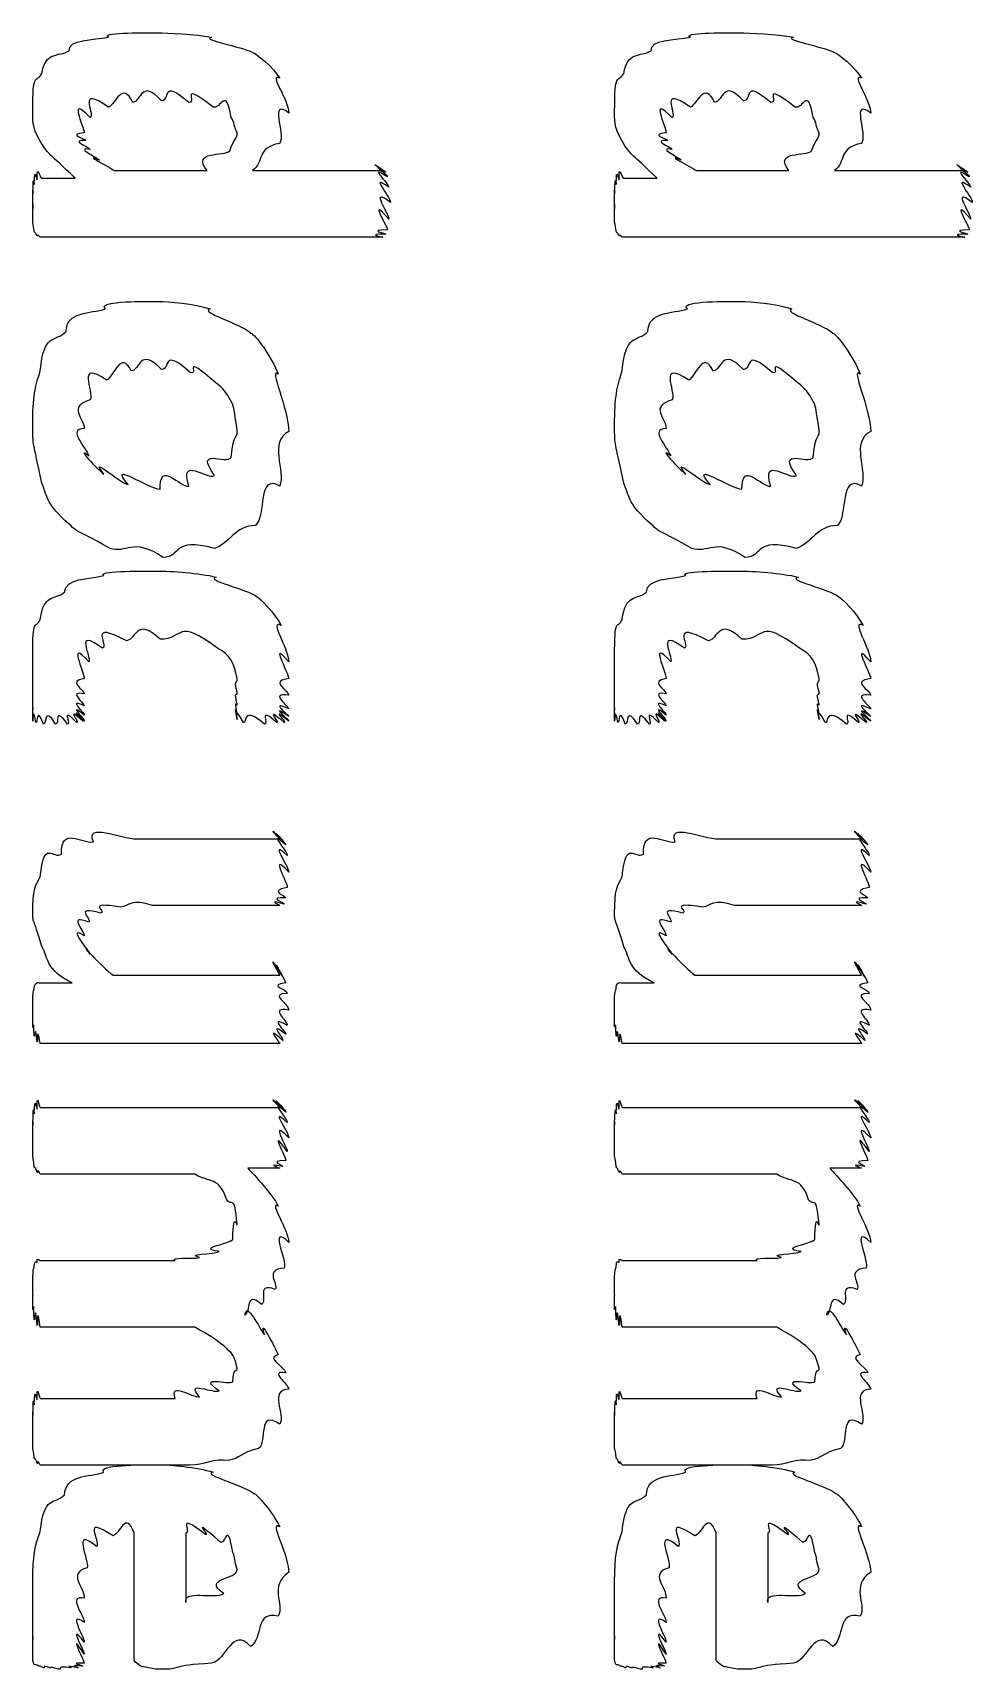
# Model space of a CAD drawing. Header units: millimetres. Extents: x 0 to 33.1, y 1.5 to 45.3.
# Drawn here: x 0.4645 to 0.599, y 6.0146 to 6.249 of the extents above; entities that cross this region are included whole.
import ezdxf

# ---------------------------------------------------------------- set-up
doc = ezdxf.new("R2010")
doc.units = ezdxf.units.MM
doc.header["$MEASUREMENT"] = 0
doc.layers.get('0').update_dxf_attribs({"linetype": 'CONTINUOUS'})

msp = doc.modelspace()

# ---------------------------------------------------------------- linework, layer by layer
at = {"color": 11, "linetype": 'Continuous'}
for p, q in [((0.465767, 6.22814), (0.47054, 6.22814)), ((0.476183, 6.22922), (0.489421, 6.22922)), ((0.495931, 6.22922), (0.514594, 6.22922)), ((0.5491, 6.22814), (0.553874, 6.22814)), ((0.559517, 6.22922), (0.572754, 6.22922)), ((0.579264, 6.22922), (0.597928, 6.22922)), ((0.514594, 6.21967), (0.465549, 6.21967)), ((0.597928, 6.21967), (0.548882, 6.21967)), ((0.482693, 6.1836), (0.482693, 6.1836)), ((0.566026, 6.1836), (0.566026, 6.1836)), ((0.483128, 6.17383), (0.483128, 6.17383)), ((0.566461, 6.17383), (0.566461, 6.17383)), ((0.467719, 6.14996), (0.467719, 6.14996)), ((0.551053, 6.14996), (0.551053, 6.14996)), ((0.479438, 6.13351), (0.499838, 6.13351)), ((0.562771, 6.13351), (0.583171, 6.13351)), ((0.499838, 6.12397), (0.481608, 6.12397)), ((0.583171, 6.12397), (0.564942, 6.12397)), ((0.465549, 6.1129), (0.470107, 6.1129)), ((0.475965, 6.11399), (0.499838, 6.11399)), ((0.548882, 6.1129), (0.55344, 6.1129)), ((0.559299, 6.11399), (0.583171, 6.11399)), ((0.499838, 6.10422), (0.465549, 6.10422)), ((0.583171, 6.10422), (0.548882, 6.10422)), ((0.465549, 6.09506), (0.499838, 6.09506)), ((0.548882, 6.09506), (0.583171, 6.09506)), ((0.487685, 6.0855), (0.465549, 6.0855)), ((0.499838, 6.08637), (0.495281, 6.08637)), ((0.571018, 6.0855), (0.548882, 6.0855)), ((0.583171, 6.08637), (0.578614, 6.08637)), ((0.465549, 6.07314), (0.484864, 6.07314)), ((0.548882, 6.07314), (0.568197, 6.07314)), ((0.487685, 6.06358), (0.465549, 6.06358)), ((0.571018, 6.06358), (0.548882, 6.06358)), ((0.465549, 6.05339), (0.484864, 6.05339)), ((0.548882, 6.05339), (0.568197, 6.05339)), ((0.487033, 6.04383), (0.465549, 6.04383)), ((0.570367, 6.04383), (0.548882, 6.04383)), ((0.479004, 6.01654), (0.479004, 6.03413)), ((0.486382, 6.03413), (0.486382, 6.02414)), ((0.562338, 6.01654), (0.562338, 6.03413)), ((0.569715, 6.03413), (0.569715, 6.02414)), ((0.483344, 6.0146), (0.482042, 6.0146)), ((0.566678, 6.0146), (0.565375, 6.0146))]:
    msp.add_line(p, q, dxfattribs=at)
for points in [[(0.469672, 6.24636), (0.46951, 6.2481), (0.473144, 6.24789), (0.475315, 6.24832)], [(0.475315, 6.24832), (0.474012, 6.24897), (0.479926, 6.24897), (0.48226, 6.24897)], [(0.48226, 6.24897), (0.483832, 6.24897), (0.487739, 6.24875), (0.490072, 6.24832)], [(0.490072, 6.24832), (0.488444, 6.24799), (0.494303, 6.24701), (0.495931, 6.24615)], [(0.553006, 6.24636), (0.552843, 6.2481), (0.556478, 6.24789), (0.558649, 6.24832)], [(0.558649, 6.24832), (0.557346, 6.24897), (0.56326, 6.24897), (0.565593, 6.24897)], [(0.565593, 6.24897), (0.567165, 6.24897), (0.571072, 6.24875), (0.573406, 6.24832)], [(0.573406, 6.24832), (0.571778, 6.24799), (0.577636, 6.24701), (0.579264, 6.24615)], [(0.465767, 6.24311), (0.466308, 6.24636), (0.468044, 6.2455), (0.469672, 6.24636)], [(0.495931, 6.24615), (0.496419, 6.2461), (0.498969, 6.24393), (0.499838, 6.24246)], [(0.5491, 6.24311), (0.549642, 6.24636), (0.551378, 6.2455), (0.553006, 6.24636)], [(0.579264, 6.24615), (0.579753, 6.2461), (0.582303, 6.24393), (0.583171, 6.24246)], [(0.464464, 6.23768), (0.464464, 6.24365), (0.464899, 6.24169), (0.465767, 6.24311)], [(0.547797, 6.23768), (0.547797, 6.24365), (0.548232, 6.24169), (0.5491, 6.24311)], [(0.475315, 6.23833), (0.470649, 6.24149), (0.473415, 6.23742), (0.472711, 6.23682)], [(0.478787, 6.23899), (0.477322, 6.24219), (0.476292, 6.23867), (0.475315, 6.23833)], [(0.48291, 6.23921), (0.479926, 6.24246), (0.480089, 6.23915), (0.478787, 6.23899)], [(0.486817, 6.23899), (0.482693, 6.24246), (0.484213, 6.23921), (0.48291, 6.23921)], [(0.490289, 6.23833), (0.485297, 6.24219), (0.488118, 6.23888), (0.486817, 6.23899)], [(0.492893, 6.23682), (0.492079, 6.24149), (0.491428, 6.2379), (0.490289, 6.23833)], [(0.499838, 6.24246), (0.498156, 6.24322), (0.501139, 6.23936), (0.501139, 6.23747)], [(0.558649, 6.23833), (0.553982, 6.24149), (0.556749, 6.23742), (0.556044, 6.23682)], [(0.562121, 6.23899), (0.560656, 6.24219), (0.559625, 6.23867), (0.558649, 6.23833)], [(0.566243, 6.23921), (0.56326, 6.24246), (0.563422, 6.23915), (0.562121, 6.23899)], [(0.57015, 6.23899), (0.566026, 6.24246), (0.567546, 6.23921), (0.566243, 6.23921)], [(0.573622, 6.23833), (0.568631, 6.24219), (0.571451, 6.23888), (0.57015, 6.23899)], [(0.576226, 6.23682), (0.575412, 6.24149), (0.574761, 6.2379), (0.573622, 6.23833)], [(0.583171, 6.24246), (0.581489, 6.24322), (0.584472, 6.23936), (0.584472, 6.23747)], [(0.472711, 6.23682), (0.469347, 6.24029), (0.471843, 6.23551), (0.471843, 6.23465)], [(0.501139, 6.23747), (0.498156, 6.23975), (0.500706, 6.23443), (0.499838, 6.23313)], [(0.556044, 6.23682), (0.552681, 6.24029), (0.555176, 6.23551), (0.555176, 6.23465)], [(0.584472, 6.23747), (0.581489, 6.23975), (0.584039, 6.23443), (0.583171, 6.23313)], [(0.465983, 6.23269), (0.464464, 6.23508), (0.464464, 6.23594), (0.464464, 6.23768)], [(0.493761, 6.23465), (0.493218, 6.23551), (0.493435, 6.23611), (0.492893, 6.23682)], [(0.549317, 6.23269), (0.547797, 6.23508), (0.547797, 6.23594), (0.547797, 6.23768)], [(0.577094, 6.23465), (0.576551, 6.23551), (0.576768, 6.23611), (0.576226, 6.23682)], [(0.471843, 6.23465), (0.469347, 6.23438), (0.471897, 6.23389), (0.47206, 6.23356)], [(0.492676, 6.23204), (0.493218, 6.23378), (0.493761, 6.23367), (0.493761, 6.23465)], [(0.555176, 6.23465), (0.552681, 6.23438), (0.555231, 6.23389), (0.555393, 6.23356)], [(0.57601, 6.23204), (0.576551, 6.23378), (0.577094, 6.23367), (0.577094, 6.23465)], [(0.47054, 6.22814), (0.466635, 6.23193), (0.467122, 6.23112), (0.465983, 6.23269)], [(0.47206, 6.23356), (0.469672, 6.23367), (0.472385, 6.23269), (0.472711, 6.23226)], [(0.472711, 6.23226), (0.470378, 6.23264), (0.473579, 6.23118), (0.474012, 6.23074)], [(0.489421, 6.22922), (0.487142, 6.23221), (0.491917, 6.23118), (0.492676, 6.23204)], [(0.499838, 6.23313), (0.496419, 6.23247), (0.497667, 6.23053), (0.495931, 6.22922)], [(0.553874, 6.22814), (0.549968, 6.23193), (0.550456, 6.23112), (0.549317, 6.23269)], [(0.555393, 6.23356), (0.553006, 6.23367), (0.555718, 6.23269), (0.556044, 6.23226)], [(0.556044, 6.23226), (0.553711, 6.23264), (0.556912, 6.23118), (0.557346, 6.23074)], [(0.572754, 6.22922), (0.570475, 6.23221), (0.57525, 6.23118), (0.57601, 6.23204)], [(0.583171, 6.23313), (0.579753, 6.23247), (0.581, 6.23053), (0.579264, 6.22922)], [(0.464681, 6.22726), (0.464735, 6.23019), (0.464953, 6.22781), (0.465115, 6.22792)], [(0.465115, 6.22792), (0.465007, 6.23047), (0.46544, 6.22814), (0.465767, 6.22814)], [(0.474012, 6.23074), (0.471408, 6.23178), (0.475315, 6.22982), (0.476183, 6.22922)], [(0.514594, 6.22922), (0.511882, 6.23118), (0.514865, 6.22917), (0.515028, 6.229)], [(0.515028, 6.229), (0.512207, 6.2309), (0.515246, 6.22868), (0.515246, 6.22835)], [(0.515246, 6.22835), (0.512315, 6.23019), (0.515463, 6.22743), (0.515463, 6.22683)], [(0.548014, 6.22726), (0.548068, 6.23019), (0.548286, 6.22781), (0.548449, 6.22792)], [(0.548449, 6.22792), (0.54834, 6.23047), (0.548774, 6.22814), (0.5491, 6.22814)], [(0.557346, 6.23074), (0.554742, 6.23178), (0.558649, 6.22982), (0.559517, 6.22922)], [(0.597928, 6.22922), (0.595215, 6.23118), (0.598199, 6.22917), (0.598361, 6.229)], [(0.598361, 6.229), (0.59554, 6.2309), (0.598579, 6.22868), (0.598579, 6.22835)], [(0.598579, 6.22835), (0.595649, 6.23019), (0.598796, 6.22743), (0.598796, 6.22683)], [(0.464464, 6.22597), (0.464572, 6.22944), (0.464681, 6.22683), (0.464681, 6.22726)], [(0.464464, 6.22379), (0.464464, 6.22846), (0.464464, 6.22542), (0.464464, 6.22597)], [(0.515463, 6.22683), (0.512478, 6.229), (0.515679, 6.22553), (0.515679, 6.22467)], [(0.547797, 6.22597), (0.547906, 6.22944), (0.548014, 6.22683), (0.548014, 6.22726)], [(0.547797, 6.22379), (0.547797, 6.22846), (0.547797, 6.22542), (0.547797, 6.22597)], [(0.598796, 6.22683), (0.595811, 6.229), (0.599012, 6.22553), (0.599012, 6.22467)], [(0.464464, 6.22185), (0.464464, 6.22683), (0.464464, 6.2231), (0.464464, 6.22379)], [(0.515463, 6.22228), (0.512315, 6.22586), (0.515354, 6.22108), (0.515246, 6.22076)], [(0.515679, 6.22467), (0.512478, 6.22715), (0.515571, 6.22288), (0.515463, 6.22228)], [(0.547797, 6.22185), (0.547797, 6.22683), (0.547797, 6.2231), (0.547797, 6.22379)], [(0.598796, 6.22228), (0.595649, 6.22586), (0.598687, 6.22108), (0.598579, 6.22076)], [(0.599012, 6.22467), (0.595811, 6.22715), (0.598904, 6.22288), (0.598796, 6.22228)], [(0.464681, 6.22054), (0.464572, 6.22108), (0.464572, 6.22131), (0.464464, 6.22185)], [(0.465115, 6.21989), (0.464735, 6.22049), (0.464789, 6.22026), (0.464681, 6.22054)], [(0.465549, 6.21967), (0.465007, 6.22021), (0.465224, 6.21978), (0.465115, 6.21989)], [(0.515028, 6.22011), (0.511882, 6.22021), (0.514703, 6.21967), (0.514594, 6.21967)], [(0.515246, 6.22076), (0.512207, 6.22065), (0.515136, 6.22026), (0.515028, 6.22011)], [(0.548014, 6.22054), (0.547906, 6.22108), (0.547906, 6.22131), (0.547797, 6.22185)], [(0.548449, 6.21989), (0.548068, 6.22049), (0.548122, 6.22026), (0.548014, 6.22054)], [(0.548882, 6.21967), (0.54834, 6.22021), (0.548557, 6.21978), (0.548449, 6.21989)], [(0.598361, 6.22011), (0.595215, 6.22021), (0.598036, 6.21967), (0.597928, 6.21967)], [(0.598579, 6.22076), (0.59554, 6.22065), (0.598469, 6.22026), (0.598361, 6.22011)], [(0.469239, 6.20617), (0.469239, 6.2091), (0.472711, 6.20871), (0.474881, 6.20942)], [(0.474881, 6.20942), (0.473579, 6.2105), (0.479546, 6.2105), (0.482476, 6.2105)], [(0.482476, 6.2105), (0.483832, 6.2105), (0.487685, 6.21018), (0.489854, 6.20942)], [(0.489854, 6.20942), (0.488336, 6.20893), (0.494086, 6.20742), (0.495714, 6.20594)], [(0.552572, 6.20617), (0.552572, 6.2091), (0.556044, 6.20871), (0.558214, 6.20942)], [(0.558214, 6.20942), (0.556912, 6.2105), (0.562879, 6.2105), (0.56581, 6.2105)], [(0.56581, 6.2105), (0.567165, 6.2105), (0.571018, 6.21018), (0.573188, 6.20942)], [(0.573188, 6.20942), (0.571669, 6.20893), (0.577419, 6.20742), (0.579047, 6.20594)], [(0.465549, 6.20053), (0.466037, 6.20606), (0.467611, 6.20458), (0.469239, 6.20617)], [(0.548882, 6.20053), (0.549371, 6.20606), (0.550944, 6.20458), (0.552572, 6.20617)], [(0.48291, 6.20074), (0.479764, 6.204), (0.479872, 6.20068), (0.478569, 6.20053)], [(0.487033, 6.20031), (0.482801, 6.204), (0.484321, 6.20074), (0.48291, 6.20074)], [(0.495714, 6.20594), (0.496257, 6.20589), (0.498753, 6.20242), (0.499621, 6.20008)], [(0.566243, 6.20074), (0.563097, 6.204), (0.563206, 6.20068), (0.561903, 6.20053)], [(0.570367, 6.20031), (0.566135, 6.204), (0.567654, 6.20074), (0.566243, 6.20074)], [(0.579047, 6.20594), (0.57959, 6.20589), (0.582086, 6.20242), (0.582954, 6.20008)], [(0.475097, 6.19922), (0.47054, 6.20226), (0.473253, 6.1976), (0.472711, 6.1964)], [(0.478569, 6.20053), (0.47716, 6.20356), (0.476074, 6.19982), (0.475097, 6.19922)], [(0.490722, 6.19879), (0.485568, 6.20329), (0.488444, 6.19987), (0.487033, 6.20031)], [(0.558431, 6.19922), (0.553874, 6.20226), (0.556586, 6.1976), (0.556044, 6.1964)], [(0.561903, 6.20053), (0.560493, 6.20356), (0.559407, 6.19982), (0.558431, 6.19922)], [(0.574056, 6.19879), (0.568901, 6.20329), (0.571778, 6.19987), (0.570367, 6.20031)], [(0.464464, 6.19271), (0.464464, 6.19694), (0.464789, 6.19824), (0.465549, 6.20053)], [(0.499621, 6.20008), (0.498156, 6.20128), (0.501139, 6.19504), (0.501139, 6.19185)], [(0.547797, 6.19271), (0.547797, 6.19694), (0.548122, 6.19824), (0.548882, 6.20053)], [(0.582954, 6.20008), (0.581489, 6.20128), (0.584472, 6.19504), (0.584472, 6.19185)], [(0.492893, 6.19618), (0.492242, 6.19738), (0.491699, 6.19808), (0.490722, 6.19879)], [(0.576226, 6.19618), (0.575575, 6.19738), (0.575032, 6.19808), (0.574056, 6.19879)], [(0.472711, 6.1964), (0.469347, 6.19532), (0.471843, 6.1939), (0.471843, 6.19228)], [(0.493761, 6.19206), (0.493218, 6.19521), (0.493435, 6.19504), (0.492893, 6.19618)], [(0.556044, 6.1964), (0.552681, 6.19532), (0.555176, 6.1939), (0.555176, 6.19228)], [(0.577094, 6.19206), (0.576551, 6.19521), (0.576768, 6.19504), (0.576226, 6.19618)], [(0.465767, 6.18446), (0.464464, 6.19086), (0.464464, 6.18956), (0.464464, 6.19271)], [(0.471843, 6.19228), (0.469347, 6.19228), (0.47206, 6.18956), (0.472493, 6.18837)], [(0.492893, 6.18815), (0.493218, 6.192), (0.493761, 6.19049), (0.493761, 6.19206)], [(0.5491, 6.18446), (0.547797, 6.19086), (0.547797, 6.18956), (0.547797, 6.19271)], [(0.555176, 6.19228), (0.552681, 6.19228), (0.555393, 6.18956), (0.555826, 6.18837)], [(0.576226, 6.18815), (0.576551, 6.192), (0.577094, 6.19049), (0.577094, 6.19206)], [(0.472493, 6.18837), (0.470378, 6.19), (0.473796, 6.18636), (0.474664, 6.18576)], [(0.490506, 6.18554), (0.487468, 6.18983), (0.492296, 6.18701), (0.492893, 6.18815)], [(0.501139, 6.19185), (0.498156, 6.19043), (0.500706, 6.18619), (0.499838, 6.18403)], [(0.555826, 6.18837), (0.553711, 6.19), (0.557129, 6.18636), (0.557997, 6.18576)], [(0.573839, 6.18554), (0.570801, 6.18983), (0.575629, 6.18701), (0.576226, 6.18815)], [(0.584472, 6.19185), (0.581489, 6.19043), (0.584039, 6.18619), (0.583171, 6.18403)], [(0.474664, 6.18576), (0.472276, 6.18869), (0.476833, 6.18457), (0.478136, 6.18425)], [(0.478136, 6.18425), (0.474989, 6.18793), (0.481065, 6.1836), (0.482693, 6.1836)], [(0.482693, 6.1836), (0.482693, 6.18793), (0.485514, 6.18375), (0.486817, 6.18403)], [(0.486817, 6.18403), (0.485406, 6.18853), (0.489475, 6.18485), (0.490506, 6.18554)], [(0.557997, 6.18576), (0.55561, 6.18869), (0.560167, 6.18457), (0.561469, 6.18425)], [(0.561469, 6.18425), (0.558322, 6.18793), (0.564399, 6.1836), (0.566026, 6.1836)], [(0.566026, 6.1836), (0.566026, 6.18793), (0.568847, 6.18375), (0.57015, 6.18403)], [(0.57015, 6.18403), (0.568739, 6.18853), (0.572808, 6.18485), (0.573839, 6.18554)], [(0.499838, 6.18403), (0.496582, 6.18593), (0.497939, 6.17985), (0.496365, 6.17839)], [(0.583171, 6.18403), (0.579915, 6.18593), (0.581272, 6.17985), (0.579699, 6.17839)], [(0.469672, 6.1786), (0.466308, 6.18158), (0.466743, 6.18218), (0.465767, 6.18446)], [(0.553006, 6.1786), (0.549642, 6.18158), (0.550076, 6.18218), (0.5491, 6.18446)], [(0.475532, 6.17513), (0.469672, 6.17839), (0.471408, 6.17703), (0.469672, 6.1786)], [(0.496365, 6.17839), (0.493381, 6.17839), (0.492785, 6.17589), (0.490506, 6.17513)], [(0.558865, 6.17513), (0.553006, 6.17839), (0.554742, 6.17703), (0.553006, 6.1786)], [(0.579699, 6.17839), (0.576714, 6.17839), (0.576118, 6.17589), (0.573839, 6.17513)], [(0.483128, 6.17383), (0.478787, 6.17681), (0.47781, 6.17426), (0.475532, 6.17513)], [(0.490506, 6.17513), (0.484267, 6.17681), (0.48584, 6.17383), (0.483128, 6.17383)], [(0.566461, 6.17383), (0.562121, 6.17681), (0.561143, 6.17426), (0.558865, 6.17513)], [(0.573839, 6.17513), (0.5676, 6.17681), (0.569174, 6.17383), (0.566461, 6.17383)], [(0.469021, 6.16883), (0.469075, 6.1709), (0.472493, 6.17068), (0.474664, 6.17122)], [(0.474664, 6.17122), (0.473579, 6.17188), (0.479492, 6.17188), (0.48226, 6.17188)], [(0.48226, 6.17188), (0.484267, 6.17188), (0.48839, 6.1716), (0.490722, 6.17101)], [(0.490722, 6.17101), (0.48904, 6.17057), (0.495117, 6.16938), (0.496582, 6.16818)], [(0.552354, 6.16883), (0.552408, 6.1709), (0.555826, 6.17068), (0.557997, 6.17122)], [(0.557997, 6.17122), (0.556912, 6.17188), (0.562825, 6.17188), (0.565593, 6.17188)], [(0.565593, 6.17188), (0.5676, 6.17188), (0.571724, 6.1716), (0.574056, 6.17101)], [(0.574056, 6.17101), (0.572374, 6.17057), (0.57845, 6.16938), (0.579915, 6.16818)], [(0.465549, 6.16493), (0.466037, 6.16872), (0.467557, 6.16769), (0.469021, 6.16883)], [(0.548882, 6.16493), (0.549371, 6.16872), (0.55089, 6.16769), (0.552354, 6.16883)], [(0.496582, 6.16818), (0.49669, 6.16829), (0.499294, 6.16569), (0.500054, 6.16407)], [(0.579915, 6.16818), (0.580024, 6.16829), (0.582628, 6.16569), (0.583387, 6.16407)], [(0.464464, 6.1595), (0.464464, 6.16569), (0.464789, 6.16336), (0.465549, 6.16493)], [(0.474447, 6.16081), (0.470215, 6.16396), (0.472928, 6.15961), (0.472493, 6.15886)], [(0.477919, 6.16189), (0.472114, 6.16493), (0.475424, 6.16124), (0.474447, 6.16081)], [(0.482693, 6.16211), (0.479329, 6.16536), (0.479221, 6.16206), (0.477919, 6.16189)], [(0.49094, 6.16081), (0.484864, 6.16536), (0.486274, 6.16211), (0.482693, 6.16211)], [(0.500054, 6.16407), (0.498156, 6.1651), (0.501139, 6.16075), (0.501139, 6.15886)], [(0.547797, 6.1595), (0.547797, 6.16569), (0.548122, 6.16336), (0.548882, 6.16493)], [(0.557781, 6.16081), (0.553549, 6.16396), (0.556261, 6.15961), (0.555826, 6.15886)], [(0.561253, 6.16189), (0.555447, 6.16493), (0.558757, 6.16124), (0.557781, 6.16081)], [(0.566026, 6.16211), (0.562662, 6.16536), (0.562554, 6.16206), (0.561253, 6.16189)], [(0.574274, 6.16081), (0.568197, 6.16536), (0.569607, 6.16211), (0.566026, 6.16211)], [(0.583387, 6.16407), (0.581489, 6.1651), (0.584472, 6.16075), (0.584472, 6.15886)], [(0.472493, 6.15886), (0.469347, 6.16249), (0.471843, 6.15733), (0.471843, 6.15647)], [(0.501139, 6.15886), (0.498156, 6.16233), (0.501139, 6.15722), (0.501139, 6.15647)], [(0.555826, 6.15886), (0.552681, 6.16249), (0.555176, 6.15733), (0.555176, 6.15647)], [(0.584472, 6.15886), (0.581489, 6.16233), (0.584472, 6.15722), (0.584472, 6.15647)], [(0.464464, 6.15668), (0.464464, 6.15799), (0.464464, 6.15853), (0.464464, 6.1595)], [(0.493761, 6.15647), (0.493218, 6.15886), (0.492785, 6.15983), (0.49094, 6.16081)], [(0.547797, 6.15668), (0.547797, 6.15799), (0.547797, 6.15853), (0.547797, 6.1595)], [(0.577094, 6.15647), (0.576551, 6.15886), (0.576118, 6.15983), (0.574274, 6.16081)], [(0.464464, 6.15429), (0.464464, 6.15625), (0.464464, 6.15582), (0.464464, 6.15668)], [(0.464464, 6.15213), (0.464464, 6.15468), (0.464464, 6.15343), (0.464464, 6.15429)], [(0.471843, 6.15647), (0.469347, 6.15614), (0.471843, 6.15489), (0.471843, 6.15429)], [(0.471843, 6.15429), (0.469347, 6.15483), (0.471843, 6.153), (0.471843, 6.15256)], [(0.493761, 6.15451), (0.493218, 6.15625), (0.493761, 6.15576), (0.493761, 6.15647)], [(0.493761, 6.15278), (0.493218, 6.15494), (0.493761, 6.15381), (0.493761, 6.15451)], [(0.501139, 6.15647), (0.498156, 6.15614), (0.501139, 6.15483), (0.501139, 6.15408)], [(0.547797, 6.15429), (0.547797, 6.15625), (0.547797, 6.15582), (0.547797, 6.15668)], [(0.547797, 6.15213), (0.547797, 6.15468), (0.547797, 6.15343), (0.547797, 6.15429)], [(0.555176, 6.15647), (0.552681, 6.15614), (0.555176, 6.15489), (0.555176, 6.15429)], [(0.555176, 6.15429), (0.552681, 6.15483), (0.555176, 6.153), (0.555176, 6.15256)], [(0.577094, 6.15451), (0.576551, 6.15625), (0.577094, 6.15576), (0.577094, 6.15647)], [(0.577094, 6.15278), (0.576551, 6.15494), (0.577094, 6.15381), (0.577094, 6.15451)], [(0.584472, 6.15647), (0.581489, 6.15614), (0.584472, 6.15483), (0.584472, 6.15408)], [(0.464464, 6.15082), (0.464464, 6.15354), (0.464464, 6.15158), (0.464464, 6.15213)], [(0.464464, 6.15039), (0.464464, 6.15294), (0.464464, 6.15056), (0.464464, 6.15082)], [(0.464899, 6.15018), (0.464464, 6.15278), (0.464464, 6.15028), (0.464464, 6.15039)], [(0.465983, 6.14996), (0.465007, 6.15267), (0.465169, 6.15007), (0.464899, 6.15018)], [(0.467719, 6.14996), (0.466037, 6.15267), (0.466525, 6.14996), (0.465983, 6.14996)], [(0.469456, 6.14996), (0.467339, 6.15267), (0.468425, 6.14996), (0.467719, 6.14996)], [(0.470757, 6.15018), (0.468371, 6.15267), (0.469997, 6.14996), (0.469456, 6.14996)], [(0.471625, 6.15039), (0.469075, 6.15278), (0.471192, 6.15018), (0.470757, 6.15018)], [(0.471843, 6.15256), (0.469347, 6.15381), (0.471843, 6.15158), (0.471843, 6.15126)], [(0.471843, 6.15126), (0.469347, 6.15321), (0.471843, 6.15072), (0.471843, 6.15039)], [(0.471843, 6.15039), (0.469347, 6.15294), (0.471733, 6.15039), (0.471625, 6.15039)], [(0.493761, 6.15147), (0.493218, 6.15397), (0.493761, 6.15224), (0.493761, 6.15278)], [(0.493761, 6.15061), (0.493218, 6.15338), (0.493761, 6.15121), (0.493761, 6.15147)], [(0.494629, 6.15018), (0.493218, 6.15294), (0.493761, 6.1505), (0.493761, 6.15061)], [(0.497667, 6.14996), (0.494412, 6.15267), (0.495171, 6.15007), (0.494629, 6.15018)], [(0.499403, 6.15018), (0.496582, 6.15267), (0.498372, 6.14996), (0.497667, 6.14996)], [(0.500489, 6.15018), (0.49745, 6.15278), (0.499838, 6.15018), (0.499403, 6.15018)], [(0.501139, 6.15408), (0.498156, 6.15451), (0.501139, 6.15256), (0.501139, 6.15213)], [(0.501139, 6.15213), (0.498156, 6.15354), (0.501139, 6.15121), (0.501139, 6.15104)], [(0.501139, 6.15104), (0.498156, 6.1531), (0.501139, 6.15056), (0.501139, 6.15039)], [(0.501139, 6.15039), (0.498156, 6.15278), (0.500922, 6.15018), (0.500489, 6.15018)], [(0.547797, 6.15082), (0.547797, 6.15354), (0.547797, 6.15158), (0.547797, 6.15213)], [(0.547797, 6.15039), (0.547797, 6.15294), (0.547797, 6.15056), (0.547797, 6.15082)], [(0.548232, 6.15018), (0.547797, 6.15278), (0.547797, 6.15028), (0.547797, 6.15039)], [(0.549317, 6.14996), (0.54834, 6.15267), (0.548503, 6.15007), (0.548232, 6.15018)], [(0.551053, 6.14996), (0.549371, 6.15267), (0.549858, 6.14996), (0.549317, 6.14996)], [(0.552789, 6.14996), (0.550672, 6.15267), (0.551758, 6.14996), (0.551053, 6.14996)], [(0.55409, 6.15018), (0.551704, 6.15267), (0.553331, 6.14996), (0.552789, 6.14996)], [(0.554958, 6.15039), (0.552408, 6.15278), (0.554525, 6.15018), (0.55409, 6.15018)], [(0.555176, 6.15256), (0.552681, 6.15381), (0.555176, 6.15158), (0.555176, 6.15126)], [(0.555176, 6.15126), (0.552681, 6.15321), (0.555176, 6.15072), (0.555176, 6.15039)], [(0.555176, 6.15039), (0.552681, 6.15294), (0.555067, 6.15039), (0.554958, 6.15039)], [(0.577094, 6.15147), (0.576551, 6.15397), (0.577094, 6.15224), (0.577094, 6.15278)], [(0.577094, 6.15061), (0.576551, 6.15338), (0.577094, 6.15121), (0.577094, 6.15147)], [(0.577963, 6.15018), (0.576551, 6.15294), (0.577094, 6.1505), (0.577094, 6.15061)], [(0.581, 6.14996), (0.577746, 6.15267), (0.578504, 6.15007), (0.577963, 6.15018)], [(0.582736, 6.15018), (0.579915, 6.15267), (0.581706, 6.14996), (0.581, 6.14996)], [(0.583822, 6.15018), (0.580783, 6.15278), (0.583171, 6.15018), (0.582736, 6.15018)], [(0.584472, 6.15408), (0.581489, 6.15451), (0.584472, 6.15256), (0.584472, 6.15213)], [(0.584472, 6.15213), (0.581489, 6.15354), (0.584472, 6.15121), (0.584472, 6.15104)], [(0.584472, 6.15104), (0.581489, 6.1531), (0.584472, 6.15056), (0.584472, 6.15039)], [(0.584472, 6.15039), (0.581489, 6.15278), (0.584256, 6.15018), (0.583822, 6.15018)], [(0.473144, 6.13308), (0.471951, 6.13601), (0.476942, 6.13351), (0.479438, 6.13351)], [(0.499838, 6.13351), (0.49745, 6.13601), (0.500108, 6.13346), (0.500271, 6.13331)], [(0.556478, 6.13308), (0.555285, 6.13601), (0.560275, 6.13351), (0.562771, 6.13351)], [(0.583171, 6.13351), (0.580783, 6.13601), (0.583442, 6.13346), (0.583604, 6.13331)], [(0.465549, 6.1281), (0.466037, 6.13368), (0.467393, 6.13049), (0.468588, 6.13135)], [(0.468588, 6.13135), (0.468479, 6.13542), (0.471408, 6.13282), (0.473144, 6.13308)], [(0.500271, 6.13331), (0.497885, 6.13569), (0.500706, 6.13297), (0.500706, 6.13265)], [(0.500706, 6.13265), (0.497993, 6.13499), (0.500922, 6.13172), (0.500922, 6.13113)], [(0.500922, 6.13113), (0.498156, 6.13368), (0.501139, 6.12961), (0.501139, 6.12875)], [(0.548882, 6.1281), (0.549371, 6.13368), (0.550726, 6.13049), (0.551921, 6.13135)], [(0.551921, 6.13135), (0.551812, 6.13542), (0.554742, 6.13282), (0.556478, 6.13308)], [(0.583604, 6.13331), (0.581218, 6.13569), (0.584039, 6.13297), (0.584039, 6.13265)], [(0.584039, 6.13265), (0.581326, 6.13499), (0.584256, 6.13172), (0.584256, 6.13113)], [(0.584256, 6.13113), (0.581489, 6.13368), (0.584472, 6.12961), (0.584472, 6.12875)], [(0.501139, 6.12875), (0.498156, 6.13194), (0.501031, 6.12717), (0.500922, 6.12657)], [(0.584472, 6.12875), (0.581489, 6.13194), (0.584364, 6.12717), (0.584256, 6.12657)], [(0.464464, 6.12289), (0.464464, 6.12631), (0.464789, 6.12668), (0.465549, 6.1281)], [(0.500922, 6.12657), (0.497993, 6.12603), (0.500814, 6.12538), (0.500706, 6.12506)], [(0.547797, 6.12289), (0.547797, 6.12631), (0.548122, 6.12668), (0.548882, 6.1281)], [(0.584256, 6.12657), (0.581326, 6.12603), (0.584147, 6.12538), (0.584039, 6.12506)], [(0.477051, 6.12375), (0.471843, 6.12457), (0.475097, 6.12321), (0.474229, 6.12289)], [(0.481608, 6.12397), (0.478624, 6.125), (0.47819, 6.12392), (0.477051, 6.12375)], [(0.500489, 6.12418), (0.497558, 6.125), (0.500108, 6.12397), (0.499838, 6.12397)], [(0.500706, 6.12506), (0.497885, 6.12528), (0.500597, 6.12435), (0.500489, 6.12418)], [(0.560385, 6.12375), (0.555176, 6.12457), (0.558431, 6.12321), (0.557563, 6.12289)], [(0.564942, 6.12397), (0.561957, 6.125), (0.561524, 6.12392), (0.560385, 6.12375)], [(0.583822, 6.12418), (0.580892, 6.125), (0.583442, 6.12397), (0.583171, 6.12397)], [(0.584039, 6.12506), (0.581218, 6.12528), (0.583931, 6.12435), (0.583822, 6.12418)], [(0.465767, 6.11811), (0.464464, 6.12267), (0.464464, 6.12131), (0.464464, 6.12289)], [(0.472493, 6.12158), (0.469347, 6.12283), (0.471843, 6.12039), (0.471843, 6.11963)], [(0.474229, 6.12289), (0.470215, 6.12397), (0.472928, 6.12218), (0.472493, 6.12158)], [(0.5491, 6.11811), (0.547797, 6.12267), (0.547797, 6.12131), (0.547797, 6.12289)], [(0.555826, 6.12158), (0.552681, 6.12283), (0.555176, 6.12039), (0.555176, 6.11963)], [(0.557563, 6.12289), (0.553549, 6.12397), (0.556261, 6.12218), (0.555826, 6.12158)], [(0.471843, 6.11963), (0.469347, 6.12125), (0.472114, 6.11789), (0.472711, 6.11703)], [(0.555176, 6.11963), (0.552681, 6.12125), (0.555447, 6.11789), (0.556044, 6.11703)], [(0.470107, 6.1129), (0.466308, 6.11475), (0.466743, 6.11638), (0.465767, 6.11811)], [(0.472711, 6.11703), (0.470649, 6.11936), (0.474501, 6.11501), (0.475965, 6.11399)], [(0.499838, 6.11399), (0.49745, 6.11833), (0.500108, 6.11393), (0.500271, 6.11376)], [(0.500271, 6.11376), (0.497885, 6.11789), (0.500706, 6.11322), (0.500706, 6.1129)], [(0.55344, 6.1129), (0.549642, 6.11475), (0.550076, 6.11638), (0.5491, 6.11811)], [(0.556044, 6.11703), (0.553982, 6.11936), (0.557835, 6.11501), (0.559299, 6.11399)], [(0.583171, 6.11399), (0.580783, 6.11833), (0.583442, 6.11393), (0.583604, 6.11376)], [(0.583604, 6.11376), (0.581218, 6.11789), (0.584039, 6.11322), (0.584039, 6.1129)], [(0.464681, 6.11225), (0.464735, 6.11285), (0.464953, 6.11279), (0.465115, 6.1129)], [(0.465115, 6.1129), (0.465007, 6.11301), (0.465386, 6.1129), (0.465549, 6.1129)], [(0.500706, 6.1129), (0.497993, 6.11257), (0.500922, 6.11199), (0.500922, 6.11139)], [(0.548014, 6.11225), (0.548068, 6.11285), (0.548286, 6.11279), (0.548449, 6.1129)], [(0.548449, 6.1129), (0.54834, 6.11301), (0.548719, 6.1129), (0.548882, 6.1129)], [(0.584039, 6.1129), (0.581326, 6.11257), (0.584256, 6.11199), (0.584256, 6.11139)], [(0.464464, 6.11094), (0.464572, 6.11214), (0.464681, 6.11182), (0.464681, 6.11225)], [(0.464464, 6.10856), (0.464464, 6.11111), (0.464464, 6.1104), (0.464464, 6.11094)], [(0.500922, 6.11139), (0.498156, 6.11139), (0.501139, 6.11003), (0.501139, 6.109)], [(0.547797, 6.11094), (0.547906, 6.11214), (0.548014, 6.11182), (0.548014, 6.11225)], [(0.547797, 6.10856), (0.547797, 6.11111), (0.547797, 6.1104), (0.547797, 6.11094)], [(0.584256, 6.11139), (0.581489, 6.11139), (0.584472, 6.11003), (0.584472, 6.109)], [(0.464464, 6.10661), (0.464464, 6.10938), (0.464464, 6.10786), (0.464464, 6.10856)], [(0.464681, 6.10531), (0.464572, 6.10824), (0.464572, 6.10607), (0.464464, 6.10661)], [(0.500922, 6.10682), (0.497993, 6.10835), (0.500814, 6.10585), (0.500706, 6.10553)], [(0.501139, 6.109), (0.498156, 6.10954), (0.501031, 6.10742), (0.500922, 6.10682)], [(0.547797, 6.10661), (0.547797, 6.10938), (0.547797, 6.10786), (0.547797, 6.10856)], [(0.548014, 6.10531), (0.547906, 6.10824), (0.547906, 6.10607), (0.547797, 6.10661)], [(0.584256, 6.10682), (0.581326, 6.10835), (0.584147, 6.10585), (0.584039, 6.10553)], [(0.584472, 6.109), (0.581489, 6.10954), (0.584364, 6.10742), (0.584256, 6.10682)], [(0.465115, 6.10444), (0.464735, 6.10747), (0.464789, 6.10487), (0.464681, 6.10531)], [(0.465549, 6.10422), (0.465007, 6.10721), (0.465224, 6.10433), (0.465115, 6.10444)], [(0.500271, 6.10465), (0.49745, 6.10721), (0.499946, 6.10422), (0.499838, 6.10422)], [(0.500706, 6.10553), (0.497885, 6.10764), (0.500543, 6.10482), (0.500271, 6.10465)], [(0.548449, 6.10444), (0.548068, 6.10747), (0.548122, 6.10487), (0.548014, 6.10531)], [(0.548882, 6.10422), (0.54834, 6.10721), (0.548557, 6.10433), (0.548449, 6.10444)], [(0.583604, 6.10465), (0.580783, 6.10721), (0.583279, 6.10422), (0.583171, 6.10422)], [(0.584039, 6.10553), (0.581218, 6.10764), (0.583876, 6.10482), (0.583604, 6.10465)], [(0.464464, 6.09267), (0.464572, 6.09651), (0.464681, 6.09375), (0.464681, 6.09418)], [(0.464681, 6.09418), (0.464735, 6.09722), (0.464953, 6.09472), (0.465115, 6.09483)], [(0.465115, 6.09483), (0.465007, 6.09754), (0.465386, 6.09506), (0.465549, 6.09506)], [(0.499838, 6.09506), (0.49745, 6.09754), (0.500108, 6.09506), (0.500271, 6.09506)], [(0.500271, 6.09506), (0.497885, 6.09739), (0.500706, 6.09472), (0.500706, 6.0944)], [(0.500706, 6.0944), (0.497993, 6.09668), (0.500922, 6.09347), (0.500922, 6.09289)], [(0.547797, 6.09267), (0.547906, 6.09651), (0.548014, 6.09375), (0.548014, 6.09418)], [(0.548014, 6.09418), (0.548068, 6.09722), (0.548286, 6.09472), (0.548449, 6.09483)], [(0.548449, 6.09483), (0.54834, 6.09754), (0.548719, 6.09506), (0.548882, 6.09506)], [(0.583171, 6.09506), (0.580783, 6.09754), (0.583442, 6.09506), (0.583604, 6.09506)], [(0.583604, 6.09506), (0.581218, 6.09739), (0.584039, 6.09472), (0.584039, 6.0944)], [(0.584039, 6.0944), (0.581326, 6.09668), (0.584256, 6.09347), (0.584256, 6.09289)], [(0.464464, 6.09028), (0.464464, 6.09521), (0.464464, 6.09196), (0.464464, 6.09267)], [(0.500922, 6.09289), (0.498156, 6.09549), (0.501139, 6.09158), (0.501139, 6.09071)], [(0.501139, 6.09071), (0.498156, 6.09375), (0.501031, 6.08919), (0.500922, 6.08876)], [(0.547797, 6.09028), (0.547797, 6.09521), (0.547797, 6.09196), (0.547797, 6.09267)], [(0.584256, 6.09289), (0.581489, 6.09549), (0.584472, 6.09158), (0.584472, 6.09071)], [(0.584472, 6.09071), (0.581489, 6.09375), (0.584364, 6.08919), (0.584256, 6.08876)], [(0.500922, 6.08876), (0.497993, 6.09278), (0.500814, 6.08778), (0.500706, 6.08746)], [(0.584256, 6.08876), (0.581326, 6.09278), (0.584147, 6.08778), (0.584039, 6.08746)], [(0.464464, 6.08811), (0.464464, 6.08886), (0.464464, 6.08942), (0.464464, 6.09028)], [(0.547797, 6.08811), (0.547797, 6.08886), (0.547797, 6.08942), (0.547797, 6.09028)], [(0.464681, 6.08658), (0.464572, 6.08757), (0.464572, 6.0874), (0.464464, 6.08811)], [(0.465115, 6.08572), (0.464735, 6.08681), (0.464789, 6.08615), (0.464681, 6.08658)], [(0.500271, 6.08658), (0.49745, 6.08713), (0.499946, 6.08637), (0.499838, 6.08637)], [(0.500706, 6.08746), (0.497885, 6.0874), (0.500543, 6.08675), (0.500271, 6.08658)], [(0.548014, 6.08658), (0.547906, 6.08757), (0.547906, 6.0874), (0.547797, 6.08811)], [(0.548449, 6.08572), (0.548068, 6.08681), (0.548122, 6.08615), (0.548014, 6.08658)], [(0.583604, 6.08658), (0.580783, 6.08713), (0.583279, 6.08637), (0.583171, 6.08637)], [(0.584039, 6.08746), (0.581218, 6.0874), (0.583876, 6.08675), (0.583604, 6.08658)], [(0.465549, 6.0855), (0.465007, 6.08653), (0.465224, 6.08561), (0.465115, 6.08572)], [(0.492242, 6.08182), (0.491211, 6.08524), (0.489692, 6.08421), (0.487685, 6.0855)], [(0.495281, 6.08637), (0.496257, 6.08524), (0.498753, 6.08268), (0.499621, 6.08094)], [(0.548882, 6.0855), (0.54834, 6.08653), (0.548557, 6.08561), (0.548449, 6.08572)], [(0.575575, 6.08182), (0.574544, 6.08524), (0.573025, 6.08421), (0.571018, 6.0855)], [(0.578614, 6.08637), (0.57959, 6.08524), (0.582086, 6.08268), (0.582954, 6.08094)], [(0.493761, 6.07835), (0.493218, 6.0829), (0.493218, 6.08068), (0.492242, 6.08182)], [(0.577094, 6.07835), (0.576551, 6.0829), (0.576551, 6.08068), (0.575575, 6.08182)], [(0.49311, 6.07617), (0.493218, 6.08089), (0.493761, 6.07747), (0.493761, 6.07835)], [(0.499621, 6.08094), (0.498156, 6.08176), (0.501139, 6.07747), (0.501139, 6.07574)], [(0.576443, 6.07617), (0.576551, 6.08089), (0.577094, 6.07747), (0.577094, 6.07835)], [(0.582954, 6.08094), (0.581489, 6.08176), (0.584472, 6.07747), (0.584472, 6.07574)], [(0.501139, 6.07574), (0.498156, 6.07856), (0.500922, 6.07308), (0.500489, 6.07206)], [(0.584472, 6.07574), (0.581489, 6.07856), (0.584256, 6.07308), (0.583822, 6.07206)], [(0.491157, 6.07443), (0.487739, 6.07497), (0.492676, 6.07547), (0.49311, 6.07617)], [(0.57449, 6.07443), (0.571072, 6.07497), (0.57601, 6.07547), (0.576443, 6.07617)], [(0.464464, 6.07075), (0.464572, 6.07264), (0.464681, 6.07183), (0.464681, 6.07226)], [(0.464681, 6.07226), (0.464735, 6.07335), (0.464953, 6.07281), (0.465115, 6.07292)], [(0.465115, 6.07292), (0.465007, 6.07368), (0.465386, 6.07314), (0.465549, 6.07314)], [(0.484864, 6.07314), (0.483996, 6.07368), (0.487304, 6.07329), (0.488336, 6.07357)], [(0.488336, 6.07357), (0.486165, 6.07411), (0.490397, 6.074), (0.491157, 6.07443)], [(0.547797, 6.07075), (0.547906, 6.07264), (0.548014, 6.07183), (0.548014, 6.07226)], [(0.548014, 6.07226), (0.548068, 6.07335), (0.548286, 6.07281), (0.548449, 6.07292)], [(0.548449, 6.07292), (0.54834, 6.07368), (0.548719, 6.07314), (0.548882, 6.07314)], [(0.568197, 6.07314), (0.567329, 6.07368), (0.570637, 6.07329), (0.571669, 6.07357)], [(0.571669, 6.07357), (0.569499, 6.07411), (0.573731, 6.074), (0.57449, 6.07443)], [(0.464464, 6.06836), (0.464464, 6.07135), (0.464464, 6.07004), (0.464464, 6.07075)], [(0.500489, 6.07206), (0.49745, 6.07178), (0.499729, 6.06988), (0.499186, 6.06901)], [(0.547797, 6.06836), (0.547797, 6.07135), (0.547797, 6.07004), (0.547797, 6.07075)], [(0.583822, 6.07206), (0.580783, 6.07178), (0.583062, 6.06988), (0.582519, 6.06901)], [(0.464464, 6.06619), (0.464464, 6.06961), (0.464464, 6.06749), (0.464464, 6.06836)], [(0.464681, 6.06467), (0.464572, 6.06831), (0.464572, 6.06549), (0.464464, 6.06619)], [(0.497233, 6.06685), (0.494846, 6.0689), (0.495714, 6.06575), (0.494846, 6.06532)], [(0.499186, 6.06901), (0.496419, 6.07004), (0.498101, 6.06743), (0.497233, 6.06685)], [(0.547797, 6.06619), (0.547797, 6.06961), (0.547797, 6.06749), (0.547797, 6.06836)], [(0.548014, 6.06467), (0.547906, 6.06831), (0.547906, 6.06549), (0.547797, 6.06619)], [(0.580567, 6.06685), (0.578179, 6.0689), (0.579047, 6.06575), (0.578179, 6.06532)], [(0.582519, 6.06901), (0.579753, 6.07004), (0.581435, 6.06743), (0.580567, 6.06685)], [(0.465115, 6.06381), (0.464735, 6.0676), (0.464789, 6.06424), (0.464681, 6.06467)], [(0.465549, 6.06358), (0.465007, 6.06728), (0.465224, 6.06369), (0.465115, 6.06381)], [(0.494846, 6.06532), (0.495117, 6.06743), (0.496907, 6.06337), (0.497667, 6.0625)], [(0.497667, 6.0625), (0.49669, 6.06554), (0.499186, 6.06054), (0.499621, 6.05968)], [(0.548449, 6.06381), (0.548068, 6.0676), (0.548122, 6.06424), (0.548014, 6.06467)], [(0.548882, 6.06358), (0.54834, 6.06728), (0.548557, 6.06369), (0.548449, 6.06381)], [(0.578179, 6.06532), (0.57845, 6.06743), (0.58024, 6.06337), (0.581, 6.0625)], [(0.581, 6.0625), (0.580024, 6.06554), (0.582519, 6.06054), (0.582954, 6.05968)], [(0.492242, 6.06054), (0.491211, 6.06153), (0.489692, 6.06244), (0.487685, 6.06358)], [(0.575575, 6.06054), (0.574544, 6.06153), (0.573025, 6.06244), (0.571018, 6.06358)], [(0.493761, 6.05772), (0.493218, 6.05963), (0.493218, 6.05957), (0.492242, 6.06054)], [(0.499621, 6.05968), (0.497721, 6.05919), (0.500543, 6.05794), (0.500706, 6.05707)], [(0.577094, 6.05772), (0.576551, 6.05963), (0.576551, 6.05957), (0.575575, 6.06054)], [(0.582954, 6.05968), (0.581054, 6.05919), (0.583876, 6.05794), (0.584039, 6.05707)], [(0.488336, 6.0536), (0.486165, 6.05615), (0.490397, 6.05404), (0.491157, 6.05447)], [(0.491157, 6.05447), (0.487739, 6.05686), (0.492676, 6.05524), (0.49311, 6.05578)], [(0.49311, 6.05578), (0.493218, 6.05806), (0.493761, 6.05701), (0.493761, 6.05772)], [(0.500706, 6.05707), (0.498156, 6.05746), (0.501139, 6.05544), (0.501139, 6.05469)], [(0.571669, 6.0536), (0.569499, 6.05615), (0.573731, 6.05404), (0.57449, 6.05447)], [(0.57449, 6.05447), (0.571072, 6.05686), (0.57601, 6.05524), (0.576443, 6.05578)], [(0.576443, 6.05578), (0.576551, 6.05806), (0.577094, 6.05701), (0.577094, 6.05772)], [(0.584039, 6.05707), (0.581489, 6.05746), (0.584472, 6.05544), (0.584472, 6.05469)], [(0.464464, 6.051), (0.464572, 6.05485), (0.464681, 6.05208), (0.464681, 6.05251)], [(0.464681, 6.05251), (0.464735, 6.05556), (0.464953, 6.05306), (0.465115, 6.05317)], [(0.465115, 6.05317), (0.465007, 6.05588), (0.465386, 6.05339), (0.465549, 6.05339)], [(0.484864, 6.05339), (0.483996, 6.05588), (0.487304, 6.0535), (0.488336, 6.0536)], [(0.501139, 6.05469), (0.498156, 6.05469), (0.500706, 6.051), (0.499838, 6.04969)], [(0.547797, 6.051), (0.547906, 6.05485), (0.548014, 6.05208), (0.548014, 6.05251)], [(0.548014, 6.05251), (0.548068, 6.05556), (0.548286, 6.05306), (0.548449, 6.05317)], [(0.548449, 6.05317), (0.54834, 6.05588), (0.548719, 6.05339), (0.548882, 6.05339)], [(0.568197, 6.05339), (0.567329, 6.05588), (0.570637, 6.0535), (0.571669, 6.0536)], [(0.584472, 6.05469), (0.581489, 6.05469), (0.584039, 6.051), (0.583171, 6.04969)], [(0.464464, 6.04861), (0.464464, 6.05371), (0.464464, 6.05046), (0.464464, 6.051)], [(0.499838, 6.04969), (0.496582, 6.05197), (0.498101, 6.0471), (0.496799, 6.04622)], [(0.547797, 6.04861), (0.547797, 6.05371), (0.547797, 6.05046), (0.547797, 6.051)], [(0.583171, 6.04969), (0.579915, 6.05197), (0.581435, 6.0471), (0.580132, 6.04622)], [(0.464464, 6.04622), (0.464464, 6.04704), (0.464464, 6.04764), (0.464464, 6.04861)], [(0.547797, 6.04622), (0.547797, 6.04704), (0.547797, 6.04764), (0.547797, 6.04861)], [(0.464681, 6.04492), (0.464572, 6.0459), (0.464572, 6.04568), (0.464464, 6.04622)], [(0.465115, 6.04406), (0.464735, 6.04514), (0.464789, 6.04449), (0.464681, 6.04492)], [(0.465549, 6.04383), (0.465007, 6.04486), (0.465224, 6.04394), (0.465115, 6.04406)], [(0.492458, 6.04449), (0.490614, 6.04486), (0.488878, 6.04383), (0.487033, 6.04383)], [(0.496799, 6.04622), (0.494086, 6.04557), (0.494194, 6.04482), (0.492458, 6.04449)], [(0.548014, 6.04492), (0.547906, 6.0459), (0.547906, 6.04568), (0.547797, 6.04622)], [(0.548449, 6.04406), (0.548068, 6.04514), (0.548122, 6.04449), (0.548014, 6.04492)], [(0.548882, 6.04383), (0.54834, 6.04486), (0.548557, 6.04394), (0.548449, 6.04406)], [(0.575792, 6.04449), (0.573947, 6.04486), (0.572211, 6.04383), (0.570367, 6.04383)], [(0.580132, 6.04622), (0.577419, 6.04557), (0.577528, 6.04482), (0.575792, 6.04449)], [(0.469021, 6.03956), (0.469075, 6.04249), (0.472493, 6.0421), (0.474664, 6.04281)], [(0.474664, 6.04281), (0.473579, 6.04389), (0.479656, 6.04389), (0.482693, 6.04389)], [(0.482693, 6.04389), (0.483996, 6.04389), (0.487956, 6.04357), (0.490289, 6.04281)], [(0.490289, 6.04281), (0.488607, 6.04249), (0.494521, 6.04107), (0.496149, 6.03976)], [(0.552354, 6.03956), (0.552408, 6.04249), (0.555826, 6.0421), (0.557997, 6.04281)], [(0.557997, 6.04281), (0.556912, 6.04389), (0.562989, 6.04389), (0.566026, 6.04389)], [(0.566026, 6.04389), (0.567329, 6.04389), (0.571289, 6.04357), (0.573622, 6.04281)], [(0.573622, 6.04281), (0.57194, 6.04249), (0.577854, 6.04107), (0.579482, 6.03976)], [(0.496149, 6.03976), (0.496419, 6.03988), (0.498969, 6.03689), (0.499838, 6.035)], [(0.579482, 6.03976), (0.579753, 6.03988), (0.582303, 6.03689), (0.583171, 6.035)], [(0.465549, 6.03435), (0.466037, 6.03956), (0.467557, 6.03814), (0.469021, 6.03956)], [(0.479004, 6.03413), (0.477756, 6.03738), (0.476942, 6.03401), (0.475965, 6.03369)], [(0.489204, 6.0339), (0.4847, 6.03738), (0.487358, 6.03413), (0.486382, 6.03413)], [(0.548882, 6.03435), (0.549371, 6.03956), (0.55089, 6.03814), (0.552354, 6.03956)], [(0.562338, 6.03413), (0.561089, 6.03738), (0.560275, 6.03401), (0.559299, 6.03369)], [(0.572537, 6.0339), (0.568033, 6.03738), (0.570692, 6.03413), (0.569715, 6.03413)], [(0.473579, 6.03217), (0.469943, 6.03521), (0.472547, 6.03033), (0.472276, 6.02914)], [(0.475965, 6.03369), (0.471246, 6.03683), (0.474283, 6.03293), (0.473579, 6.03217)], [(0.491374, 6.03282), (0.486436, 6.03694), (0.490072, 6.03364), (0.489204, 6.0339)], [(0.49311, 6.03131), (0.49235, 6.03608), (0.492079, 6.03239), (0.491374, 6.03282)], [(0.499838, 6.035), (0.498156, 6.03608), (0.501139, 6.03097), (0.501139, 6.02849)], [(0.556912, 6.03217), (0.553276, 6.03521), (0.555881, 6.03033), (0.55561, 6.02914)], [(0.559299, 6.03369), (0.554579, 6.03683), (0.557617, 6.03293), (0.556912, 6.03217)], [(0.574707, 6.03282), (0.569769, 6.03694), (0.573406, 6.03364), (0.572537, 6.0339)], [(0.576443, 6.03131), (0.575683, 6.03608), (0.575412, 6.03239), (0.574707, 6.03282)], [(0.583171, 6.035), (0.581489, 6.03608), (0.584472, 6.03097), (0.584472, 6.02849)], [(0.464464, 6.02718), (0.464464, 6.03087), (0.464789, 6.03233), (0.465549, 6.03435)], [(0.547797, 6.02718), (0.547797, 6.03087), (0.548122, 6.03233), (0.548882, 6.03435)], [(0.493761, 6.02892), (0.493218, 6.03017), (0.493544, 6.0306), (0.49311, 6.03131)], [(0.577094, 6.02892), (0.576551, 6.03017), (0.576878, 6.0306), (0.576443, 6.03131)], [(0.472276, 6.02914), (0.469347, 6.02826), (0.471843, 6.02653), (0.471843, 6.02479)], [(0.491808, 6.02544), (0.488607, 6.02772), (0.493761, 6.02735), (0.493761, 6.02892)], [(0.501139, 6.02849), (0.498156, 6.02653), (0.500597, 6.02393), (0.499621, 6.02219)], [(0.55561, 6.02914), (0.552681, 6.02826), (0.555176, 6.02653), (0.555176, 6.02479)], [(0.575142, 6.02544), (0.57194, 6.02772), (0.577094, 6.02735), (0.577094, 6.02892)], [(0.584472, 6.02849), (0.581489, 6.02653), (0.583931, 6.02393), (0.582954, 6.02219)], [(0.464464, 6.02285), (0.464464, 6.02653), (0.464464, 6.02561), (0.464464, 6.02718)], [(0.486382, 6.02414), (0.486003, 6.0261), (0.490506, 6.02458), (0.491808, 6.02544)], [(0.547797, 6.02285), (0.547797, 6.02653), (0.547797, 6.02561), (0.547797, 6.02718)], [(0.569715, 6.02414), (0.569336, 6.0261), (0.573839, 6.02458), (0.575142, 6.02544)], [(0.464464, 6.01915), (0.464464, 6.02382), (0.464464, 6.02143), (0.464464, 6.02285)], [(0.471843, 6.02479), (0.469347, 6.02522), (0.471843, 6.02235), (0.471843, 6.02132)], [(0.547797, 6.01915), (0.547797, 6.02382), (0.547797, 6.02143), (0.547797, 6.02285)], [(0.555176, 6.02479), (0.552681, 6.02522), (0.555176, 6.02235), (0.555176, 6.02132)], [(0.464464, 6.01654), (0.464464, 6.02165), (0.464464, 6.01801), (0.464464, 6.01915)], [(0.471843, 6.02132), (0.469347, 6.02306), (0.471843, 6.01926), (0.471843, 6.0185)], [(0.471843, 6.0185), (0.469347, 6.02165), (0.471843, 6.01719), (0.471843, 6.01676)], [(0.499621, 6.02219), (0.496257, 6.02306), (0.49745, 6.01904), (0.495714, 6.01785)], [(0.547797, 6.01654), (0.547797, 6.02165), (0.547797, 6.01801), (0.547797, 6.01915)], [(0.555176, 6.02132), (0.552681, 6.02306), (0.555176, 6.01926), (0.555176, 6.0185)], [(0.555176, 6.0185), (0.552681, 6.02165), (0.555176, 6.01719), (0.555176, 6.01676)], [(0.582954, 6.02219), (0.57959, 6.02306), (0.580783, 6.01904), (0.579047, 6.01785)], [(0.471843, 6.01676), (0.469347, 6.02061), (0.471843, 6.01579), (0.471843, 6.01546)], [(0.495714, 6.01785), (0.492947, 6.02078), (0.492242, 6.0159), (0.490072, 6.01546)], [(0.555176, 6.01676), (0.552681, 6.02061), (0.555176, 6.01579), (0.555176, 6.01546)], [(0.579047, 6.01785), (0.576281, 6.02078), (0.575575, 6.0159), (0.573406, 6.01546)], [(0.464681, 6.01525), (0.464464, 6.01568), (0.464464, 6.01585), (0.464464, 6.01654)], [(0.479656, 6.01525), (0.478787, 6.01585), (0.479004, 6.016), (0.479004, 6.01654)], [(0.548014, 6.01525), (0.547797, 6.01568), (0.547797, 6.01585), (0.547797, 6.01654)], [(0.562989, 6.01525), (0.562121, 6.01585), (0.562338, 6.016), (0.562338, 6.01654)], [(0.465332, 6.01503), (0.464899, 6.0154), (0.464953, 6.01514), (0.464681, 6.01525)], [(0.465983, 6.01481), (0.465332, 6.01525), (0.465603, 6.01492), (0.465332, 6.01503)], [(0.466851, 6.01481), (0.465767, 6.01525), (0.466254, 6.01481), (0.465983, 6.01481)], [(0.468153, 6.0146), (0.466471, 6.01514), (0.467285, 6.01471), (0.466851, 6.01481)], [(0.469889, 6.01481), (0.467611, 6.01514), (0.468858, 6.0146), (0.468153, 6.0146)], [(0.470975, 6.01481), (0.468479, 6.01525), (0.470324, 6.01481), (0.469889, 6.01481)], [(0.471625, 6.01503), (0.469075, 6.01525), (0.471246, 6.01481), (0.470975, 6.01481)], [(0.471843, 6.01546), (0.469347, 6.01557), (0.471733, 6.01519), (0.471625, 6.01503)], [(0.482042, 6.0146), (0.479764, 6.01514), (0.480197, 6.01481), (0.479656, 6.01525)], [(0.490072, 6.01546), (0.484104, 6.01514), (0.485786, 6.0146), (0.483344, 6.0146)], [(0.548665, 6.01503), (0.548232, 6.0154), (0.548286, 6.01514), (0.548014, 6.01525)], [(0.549317, 6.01481), (0.548665, 6.01525), (0.548936, 6.01492), (0.548665, 6.01503)], [(0.550185, 6.01481), (0.5491, 6.01525), (0.549588, 6.01481), (0.549317, 6.01481)], [(0.551486, 6.0146), (0.549804, 6.01514), (0.550618, 6.01471), (0.550185, 6.01481)], [(0.553222, 6.01481), (0.550944, 6.01514), (0.552192, 6.0146), (0.551486, 6.0146)], [(0.554308, 6.01481), (0.551812, 6.01525), (0.553657, 6.01481), (0.553222, 6.01481)], [(0.554958, 6.01503), (0.552408, 6.01525), (0.554579, 6.01481), (0.554308, 6.01481)], [(0.555176, 6.01546), (0.552681, 6.01557), (0.555067, 6.01519), (0.554958, 6.01503)], [(0.565375, 6.0146), (0.563097, 6.01514), (0.563531, 6.01481), (0.562989, 6.01525)], [(0.573406, 6.01546), (0.567437, 6.01514), (0.569119, 6.0146), (0.566678, 6.0146)]]:
    msp.add_open_spline(points, degree=3, dxfattribs=at)

doc.saveas('drawing.dxf')
